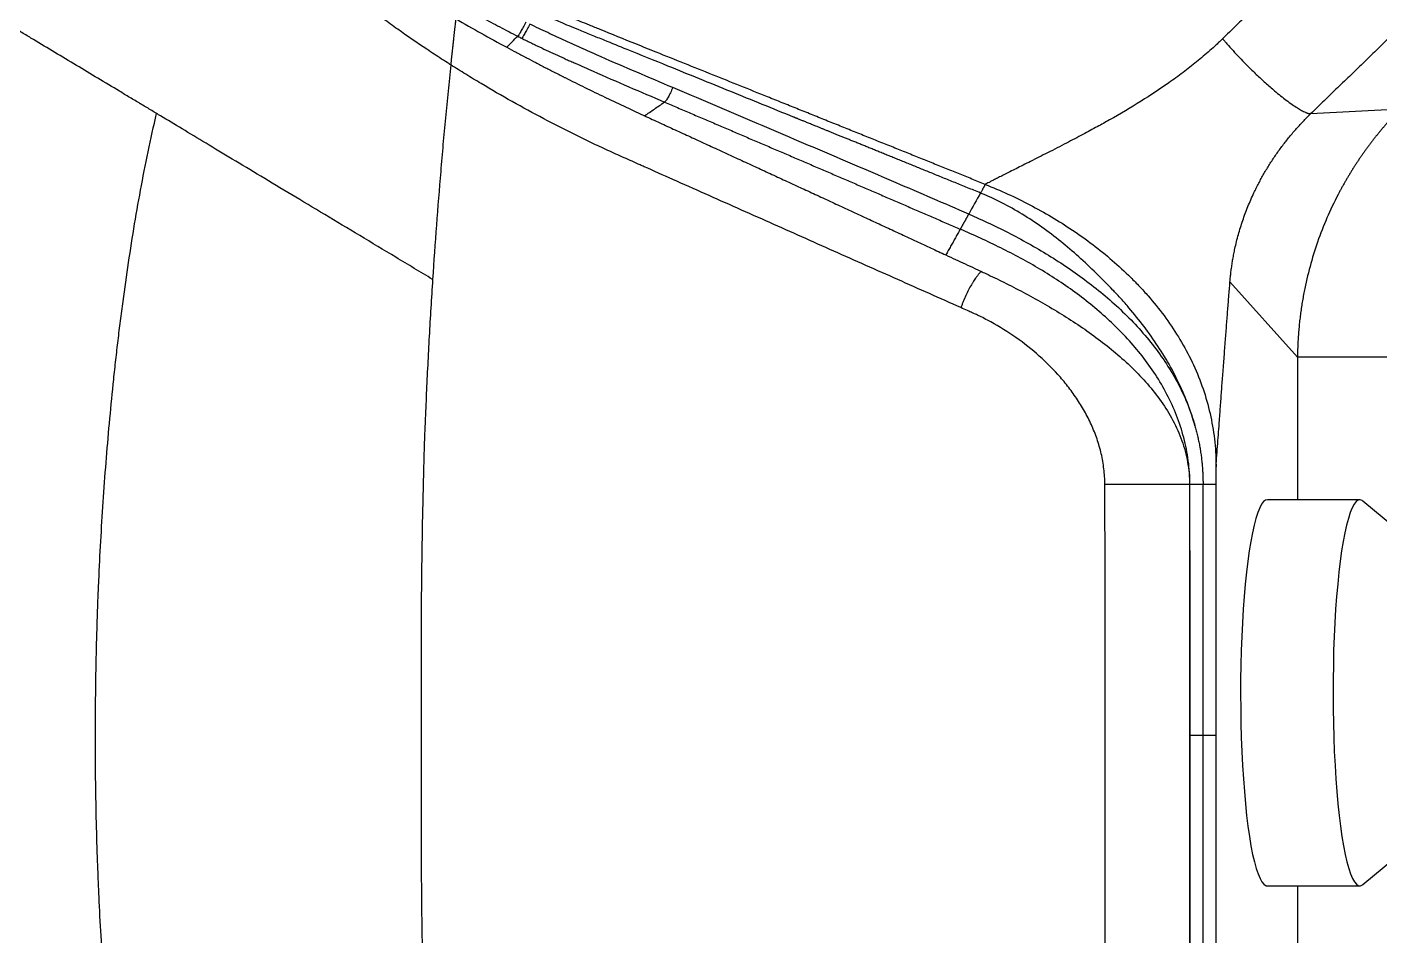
# Model space of a CAD drawing. Header units: inches. Extents: x 0 to 84, y -22 to 124.
# Drawn here: x 11.03 to 28.13, y 40.14 to 51.63 of the extents above; entities that cross this region are included whole.
import ezdxf

# ---------------------------------------------------------------- set-up
doc = ezdxf.new("R2010")
doc.units = ezdxf.units.IN
doc.header["$MEASUREMENT"] = 0
doc.layers.add('1', color=4, linetype='Continuous')
doc.layers.add('BDIM_CYAN', color=4, linetype='Continuous')

# ---------------------------------------------------------------- blocks, each defined once
blk = doc.blocks.new('suction fitg')
at = {"layer": 'BDIM_CYAN'}
for p, q in [((-90.249, 53.028), (-91.417, 53.028)), ((-89.672, 52.565), (-90.21, 53.012)), ((-90.21, 48.164), (-89.672, 48.611)), ((-91.417, 48.148), (-90.249, 48.148))]:
    blk.add_line(p, q, dxfattribs=at)
at = {"layer": 'BDIM_CYAN', "flags": 128}
for points in [[(-91.417, 53.028), (-91.439, 53.023), (-91.464, 53.005), (-91.489, 52.972), (-91.514, 52.926), (-91.538, 52.866), (-91.562, 52.794), (-91.585, 52.709), (-91.606, 52.611), (-91.627, 52.502), (-91.647, 52.382), (-91.665, 52.252), (-91.681, 52.112), (-91.697, 51.964), (-91.71, 51.807), (-91.722, 51.644), (-91.732, 51.475), (-91.741, 51.3), (-91.747, 51.122), (-91.752, 50.94), (-91.755, 50.756), (-91.756, 50.572), (-91.754, 50.387), (-91.751, 50.204), (-91.746, 50.023), (-91.739, 49.845), (-91.731, 49.671), (-91.72, 49.503), (-91.708, 49.341), (-91.694, 49.186), (-91.679, 49.039), (-91.662, 48.901), (-91.643, 48.772), (-91.624, 48.654), (-91.603, 48.547), (-91.581, 48.452), (-91.558, 48.369), (-91.534, 48.299), (-91.51, 48.241), (-91.485, 48.198), (-91.46, 48.168), (-91.434, 48.151), (-91.417, 48.148)], [(-90.21, 53.012), (-90.219, 53.019), (-90.245, 53.028), (-90.27, 53.023), (-90.296, 53.005), (-90.321, 52.972), (-90.346, 52.926), (-90.37, 52.866), (-90.393, 52.794), (-90.416, 52.709), (-90.438, 52.611), (-90.459, 52.502), (-90.478, 52.382), (-90.496, 52.252), (-90.513, 52.112), (-90.528, 51.964), (-90.542, 51.807), (-90.554, 51.644), (-90.564, 51.475), (-90.572, 51.3), (-90.579, 51.122), (-90.583, 50.94), (-90.586, 50.756), (-90.587, 50.572), (-90.586, 50.387), (-90.583, 50.204), (-90.578, 50.023), (-90.571, 49.845), (-90.562, 49.671), (-90.552, 49.503), (-90.539, 49.341), (-90.525, 49.186), (-90.51, 49.039), (-90.493, 48.901), (-90.475, 48.772), (-90.455, 48.654), (-90.434, 48.547), (-90.412, 48.452), (-90.389, 48.369), (-90.366, 48.299), (-90.341, 48.241), (-90.316, 48.198), (-90.291, 48.168), (-90.266, 48.151), (-90.24, 48.149), (-90.214, 48.161), (-90.21, 48.164)]]:
    blk.add_lwpolyline(points, dxfattribs=at)
blk = doc.blocks.new('2020 RELAY')
at = {"layer": '1', "color": 3, "linetype": 'Continuous', "lineweight": 25}
for p, q in [((27.258, 50.038), (28.388, 50.098)), ((27.089, 46.962), (26.235, 47.912)), ((27.089, 46.962), (27.089, 45.157)), ((28.373, 46.962), (27.089, 46.962)), ((26.059, 45.354), (26.059, 45.575)), ((25.724, 45.352), (25.724, 45.354)), ((26.059, 43.243), (26.059, 45.354)), ((26.059, 42.178), (26.059, 43.243)), ((25.728, 42.178), (25.73, 42.177)), ((25.729, 37.335), (25.73, 42.177)), ((25.895, 37.335), (25.895, 42.178)), ((26.059, 37.722), (26.059, 42.178)), ((27.089, 40.277), (27.089, 36.347))]:
    blk.add_line(p, q, dxfattribs=at)
at = {"layer": '1', "color": 3, "linetype": 'Continuous', "lineweight": 25, "flags": 128}
blk.add_lwpolyline([(25.729, 45.354), (25.726, 45.354), (25.724, 45.354)], dxfattribs=at)
at = {"layer": '1', "color": 3, "linetype": 'Continuous', "lineweight": 25}
for points, knots in [([(33.317, 58.167), (33.292, 58.141), (33.241, 58.089), (33.166, 58.01), (33.09, 57.932), (33.014, 57.853), (32.938, 57.775), (32.862, 57.697), (32.786, 57.618), (32.709, 57.539), (32.633, 57.461), (32.556, 57.382), (32.48, 57.304), (32.403, 57.225), (32.327, 57.146), (32.25, 57.068), (32.173, 56.989), (32.096, 56.91), (32.019, 56.831), (31.942, 56.753), (31.865, 56.674), (31.788, 56.595), (31.711, 56.516), (31.633, 56.437), (31.556, 56.359), (31.478, 56.28), (31.401, 56.201), (31.323, 56.122), (31.246, 56.043), (31.168, 55.964), (31.09, 55.885), (31.012, 55.807), (30.934, 55.728), (30.856, 55.649), (30.778, 55.57), (30.7, 55.491), (30.622, 55.412), (30.544, 55.333), (30.466, 55.254), (30.387, 55.176), (30.309, 55.097), (30.231, 55.018), (30.152, 54.939), (30.074, 54.86), (29.995, 54.781), (29.917, 54.703), (29.838, 54.624), (29.728, 54.514), (29.587, 54.373), (29.415, 54.201), (29.243, 54.029), (29.07, 53.857), (28.898, 53.686), (28.725, 53.515), (28.553, 53.344), (28.38, 53.173), (28.208, 53.003), (28.036, 52.833), (27.863, 52.663), (27.691, 52.494), (27.518, 52.325), (27.346, 52.156), (27.174, 51.988), (27.002, 51.82), (26.83, 51.652), (26.658, 51.484), (26.486, 51.317), (26.314, 51.151), (26.199, 51.04), (26.142, 50.985)], [0, 0, 0, 0, 0.010805, 0.021614, 0.032425, 0.04324, 0.054059, 0.06488, 0.075705, 0.086534, 0.097366, 0.108203, 0.119043, 0.129886, 0.140733, 0.151584, 0.162438, 0.173295, 0.184155, 0.195018, 0.205883, 0.216752, 0.227623, 0.238497, 0.249373, 0.260252, 0.271135, 0.282021, 0.29291, 0.303802, 0.314697, 0.325594, 0.336494, 0.347396, 0.3583, 0.369206, 0.380114, 0.391023, 0.401934, 0.412847, 0.423762, 0.43468, 0.445599, 0.456521, 0.467445, 0.478371, 0.4893, 0.500231, 0.524143, 0.548046, 0.571939, 0.595822, 0.619694, 0.643556, 0.667406, 0.691246, 0.715074, 0.73889, 0.762694, 0.786486, 0.810266, 0.834034, 0.857788, 0.881528, 0.905254, 0.928965, 0.95266, 0.976339, 1, 1, 1, 1]), ([(34.263, 57.052), (34.234, 57.022), (34.177, 56.963), (34.091, 56.874), (34.005, 56.785), (33.919, 56.696), (33.833, 56.607), (33.747, 56.518), (33.661, 56.429), (33.575, 56.34), (33.489, 56.251), (33.402, 56.162), (33.316, 56.073), (33.23, 55.984), (33.143, 55.896), (33.057, 55.807), (32.97, 55.718), (32.884, 55.63), (32.797, 55.541), (32.711, 55.453), (32.624, 55.364), (32.537, 55.275), (32.45, 55.187), (32.363, 55.099), (32.277, 55.01), (32.19, 54.922), (32.103, 54.833), (32.016, 54.745), (31.929, 54.657), (31.841, 54.569), (31.754, 54.48), (31.667, 54.392), (31.58, 54.304), (31.492, 54.216), (31.405, 54.128), (31.318, 54.04), (31.23, 53.952), (31.143, 53.864), (31.055, 53.776), (30.967, 53.688), (30.88, 53.6), (30.766, 53.486), (30.625, 53.345), (30.458, 53.178), (30.29, 53.011), (30.123, 52.845), (29.955, 52.678), (29.788, 52.512), (29.62, 52.346), (29.452, 52.18), (29.284, 52.014), (29.115, 51.848), (28.947, 51.683), (28.779, 51.518), (28.61, 51.353), (28.442, 51.188), (28.273, 51.023), (28.104, 50.858), (27.935, 50.694), (27.766, 50.53), (27.596, 50.366), (27.427, 50.202), (27.314, 50.093), (27.258, 50.038)], [0, 0, 0, 0, 0.012558, 0.025112, 0.037662, 0.050207, 0.062749, 0.075286, 0.08782, 0.10035, 0.112877, 0.1254, 0.13792, 0.150437, 0.162951, 0.175462, 0.18797, 0.200476, 0.21298, 0.225481, 0.23798, 0.250477, 0.262972, 0.275465, 0.287957, 0.300448, 0.312937, 0.325425, 0.337912, 0.350398, 0.362883, 0.375367, 0.387852, 0.400335, 0.412819, 0.425302, 0.437786, 0.45027, 0.462754, 0.475238, 0.487723, 0.500209, 0.523985, 0.547757, 0.571527, 0.595295, 0.619062, 0.642829, 0.666597, 0.690367, 0.714141, 0.737918, 0.7617, 0.785488, 0.809283, 0.833086, 0.856897, 0.880718, 0.904549, 0.928392, 0.952248, 0.976117, 1, 1, 1, 1]), ([(12.143, 55.268), (12.255, 55.103), (12.375, 54.935), (12.569, 54.682), (12.635, 54.598), (12.739, 54.471), (12.774, 54.428), (12.845, 54.343), (12.881, 54.301), (12.992, 54.172), (13.069, 54.084), (13.191, 53.948), (13.233, 53.902), (13.319, 53.81), (13.362, 53.764), (13.496, 53.625), (13.59, 53.532), (13.785, 53.345), (13.887, 53.251), (14.101, 53.063), (14.214, 52.968), (14.39, 52.826), (14.45, 52.779), (14.543, 52.708), (14.574, 52.685), (14.636, 52.638), (14.668, 52.615), (14.825, 52.499), (14.954, 52.406), (15.217, 52.222), (15.351, 52.131), (15.624, 51.949), (15.764, 51.859), (15.977, 51.725), (16.049, 51.681), (16.158, 51.615), (16.195, 51.593), (16.268, 51.549), (16.304, 51.527), (16.487, 51.42), (16.635, 51.336), (16.858, 51.213), (16.932, 51.173), (17.082, 51.094), (17.157, 51.055), (17.233, 51.017)], [0, 0, 0, 0, 0.125, 0.125, 0.1875, 0.1875, 0.21875, 0.21875, 0.25, 0.25, 0.3125, 0.3125, 0.34375, 0.34375, 0.375, 0.375, 0.4375, 0.4375, 0.5, 0.5, 0.5625, 0.5625, 0.59375, 0.59375, 0.609375, 0.609375, 0.625, 0.625, 0.6875, 0.6875, 0.75, 0.75, 0.8125, 0.8125, 0.84375, 0.84375, 0.859375, 0.859375, 0.875, 0.875, 0.9375, 0.9375, 0.96875, 0.96875, 1, 1, 1, 1]), ([(16.386, 50.655), (16.38, 50.659), (16.341, 50.684), (16.24, 50.748), (16.022, 50.892), (15.777, 51.061), (15.537, 51.234), (15.3, 51.409), (14.895, 51.722), (14.454, 52.09), (14.04, 52.461), (13.742, 52.74), (13.506, 52.971), (13.348, 53.131), (13.259, 53.222), (13.171, 53.313), (13.064, 53.424), (12.896, 53.598), (12.696, 53.809), (12.51, 54.013), (12.388, 54.154), (12.329, 54.224), (12.295, 54.264), (12.263, 54.303), (12.223, 54.353), (12.183, 54.402), (12.157, 54.436), (12.141, 54.456), (12.126, 54.476), (12.108, 54.5), (12.064, 54.559), (12.014, 54.627), (11.96, 54.705), (11.934, 54.744), (11.921, 54.764)], [0, 0, 0, 0, 0.0016697, 0.0094822, 0.0251072, 0.0563572, 0.0719822, 0.0876072, 0.1188572, 0.1813572, 0.2126072, 0.2438572, 0.2751072, 0.2907322, 0.2985447, 0.3063572, 0.3219822, 0.3376072, 0.3688572, 0.4001072, 0.4157322, 0.4235447, 0.4274509, 0.4313572, 0.4391697, 0.4469822, 0.4508884, 0.4528415, 0.4547947, 0.4587009, 0.4626072, 0.4782322, 0.4860447, 0.4938572, 0.4938572, 0.4938572, 0.4938572]), ([(23.082, 49.035), (23.055, 49.047), (23, 49.069), (22.919, 49.102), (22.839, 49.134), (22.761, 49.166), (22.684, 49.197), (22.608, 49.228), (22.534, 49.258), (22.461, 49.288), (22.39, 49.317), (22.32, 49.345), (22.251, 49.373), (22.184, 49.4), (22.118, 49.427), (22.054, 49.453), (21.992, 49.478), (21.93, 49.503), (21.871, 49.527), (21.812, 49.551), (21.755, 49.574), (21.7, 49.597), (21.646, 49.619), (21.594, 49.64), (21.543, 49.66), (21.494, 49.681), (21.446, 49.7), (21.399, 49.719), (21.354, 49.737), (21.311, 49.755), (21.269, 49.772), (21.229, 49.788), (21.19, 49.804), (21.152, 49.819), (21.117, 49.834), (21.082, 49.848), (21.049, 49.861), (21.018, 49.874), (20.988, 49.886), (20.96, 49.897), (20.933, 49.908), (20.908, 49.918), (20.885, 49.928), (20.862, 49.937), (20.842, 49.945), (20.823, 49.953), (20.805, 49.96), (20.789, 49.966), (20.775, 49.972), (20.762, 49.978), (20.75, 49.982), (20.741, 49.986), (20.732, 49.99), (20.726, 49.992), (20.59, 50.047), (20.325, 50.155), (19.928, 50.316), (19.53, 50.478), (19.093, 50.655), (18.692, 50.818), (18.37, 50.949), (18.166, 51.031), (18.018, 51.091), (17.887, 51.145), (17.779, 51.192), (17.683, 51.234), (17.599, 51.272), (17.548, 51.297), (17.524, 51.308)], [0, 0, 0, 0, 0.015345, 0.030414, 0.045205, 0.059719, 0.073956, 0.087916, 0.101599, 0.115005, 0.128134, 0.140986, 0.153561, 0.165859, 0.17788, 0.189624, 0.201091, 0.21228, 0.223193, 0.233829, 0.244188, 0.254269, 0.264074, 0.273602, 0.282852, 0.291826, 0.300523, 0.308942, 0.317085, 0.32495, 0.332539, 0.339851, 0.346885, 0.353643, 0.360123, 0.366327, 0.372254, 0.377903, 0.383276, 0.388371, 0.39319, 0.397732, 0.401996, 0.405984, 0.409695, 0.413128, 0.416285, 0.419164, 0.421767, 0.424093, 0.426141, 0.427913, 0.429408, 0.430625, 0.431566, 0.502511, 0.573457, 0.644402, 0.715348, 0.806401, 0.857353, 0.885843, 0.914329, 0.935765, 0.955049, 0.972183, 0.987166, 1, 1, 1, 1]), ([(23.143, 49.144), (23.115, 49.156), (23.059, 49.178), (22.974, 49.212), (22.889, 49.247), (22.804, 49.281), (22.718, 49.315), (22.632, 49.35), (22.546, 49.384), (22.46, 49.419), (22.373, 49.454), (22.286, 49.489), (22.199, 49.524), (22.111, 49.559), (22.023, 49.595), (21.935, 49.63), (21.846, 49.666), (21.757, 49.701), (21.668, 49.737), (21.579, 49.773), (21.489, 49.809), (21.399, 49.845), (21.309, 49.882), (21.218, 49.918), (21.127, 49.954), (21.036, 49.991), (20.945, 50.028), (20.853, 50.065), (20.761, 50.102), (20.669, 50.139), (20.577, 50.176), (20.484, 50.213), (20.307, 50.284), (20.045, 50.39), (19.695, 50.53), (19.341, 50.672), (19.017, 50.802), (18.661, 50.945), (18.379, 51.059), (18.144, 51.154), (18.026, 51.202), (17.915, 51.249), (17.803, 51.297), (17.686, 51.348), (17.607, 51.383), (17.567, 51.4)], [0, 0, 0, 0, 0.01562, 0.031276, 0.046966, 0.062691, 0.078451, 0.094246, 0.110076, 0.125939, 0.141838, 0.15777, 0.173736, 0.189737, 0.205771, 0.221839, 0.23794, 0.254075, 0.270243, 0.286444, 0.302678, 0.318945, 0.335245, 0.351577, 0.367941, 0.384338, 0.400767, 0.417228, 0.43372, 0.450245, 0.466801, 0.483388, 0.500006, 0.561668, 0.623875, 0.686617, 0.749884, 0.795471, 0.874935, 0.898652, 0.919492, 0.93746, 0.957841, 0.978687, 1, 1, 1, 1]), ([(12.464, 50.163), (12.464, 50.163), (12.42, 50.189), (12.332, 50.242), (12.154, 50.349), (11.928, 50.485), (11.655, 50.649), (11.384, 50.812), (11.159, 50.947), (11.004, 51.04), (10.916, 51.093), (10.872, 51.12), (10.85, 51.133)], [0, 0, 0, 0, 0.000301, 0.031551, 0.062801, 0.125301, 0.187801, 0.250301, 0.312801, 0.344051, 0.359676, 0.375301, 0.375301, 0.375301, 0.375301]), ([(16.45, 51.237), (16.45, 51.236), (16.45, 51.236), (16.45, 51.234), (16.449, 51.232), (16.449, 51.229), (16.449, 51.224), (16.448, 51.218), (16.447, 51.208), (16.446, 51.198), (16.444, 51.186), (16.443, 51.174), (16.441, 51.155), (16.438, 51.128), (16.434, 51.093), (16.429, 51.054), (16.425, 51.016), (16.421, 50.974), (16.416, 50.929), (16.41, 50.882), (16.405, 50.835), (16.401, 50.792), (16.397, 50.755), (16.394, 50.729), (16.392, 50.711), (16.39, 50.693), (16.388, 50.674), (16.387, 50.661), (16.386, 50.655)], [0, 0, 0, 0, 0.009233, 0.020064, 0.032522, 0.046652, 0.062511, 0.093357, 0.125022, 0.160145, 0.187561, 0.218988, 0.250053, 0.307305, 0.375028, 0.436724, 0.500025, 0.550386, 0.625013, 0.697178, 0.750006, 0.818123, 0.874996, 0.898292, 0.922491, 0.947531, 0.973372, 1, 1, 1, 1]), ([(17.336, 51.194), (17.325, 51.172), (17.313, 51.151), (17.291, 51.11), (17.281, 51.091), (17.262, 51.059), (17.254, 51.045), (17.241, 51.025), (17.236, 51.019), (17.233, 51.017)], [0, 0, 0, 0, 0.25, 0.25, 0.5, 0.5, 0.75, 0.75, 1, 1, 1, 1]), ([(17.386, 51.17), (17.375, 51.148), (17.364, 51.126), (17.342, 51.085), (17.331, 51.066), (17.312, 51.034), (17.304, 51.02), (17.291, 51), (17.286, 50.994), (17.283, 50.992)], [0, 0, 0, 0, 0.25, 0.25, 0.5, 0.5, 0.75, 0.75, 1, 1, 1, 1]), ([(19.193, 50.368), (19.042, 50.431), (18.891, 50.496), (18.588, 50.625), (18.437, 50.69), (18.211, 50.789), (18.136, 50.822), (17.986, 50.889), (17.911, 50.923), (17.799, 50.974), (17.762, 50.991), (17.687, 51.026), (17.65, 51.044), (17.574, 51.08), (17.537, 51.098), (17.461, 51.133), (17.424, 51.152), (17.386, 51.17)], [0, 0, 0, 0, 0.25, 0.25, 0.5, 0.5, 0.625, 0.625, 0.75, 0.75, 0.8125, 0.8125, 0.875, 0.875, 0.9375, 0.9375, 1, 1, 1, 1]), ([(17.283, 50.992), (17.292, 50.987), (17.301, 50.982), (17.32, 50.973), (17.329, 50.968), (17.348, 50.959), (17.357, 50.954), (17.377, 50.945), (17.387, 50.94), (17.405, 50.931), (17.415, 50.926), (17.433, 50.917), (17.443, 50.913), (17.471, 50.899), (17.49, 50.89), (17.584, 50.846), (17.659, 50.811), (17.772, 50.759), (17.81, 50.742), (17.866, 50.716), (17.885, 50.708), (17.923, 50.691), (17.942, 50.683), (18.036, 50.641), (18.111, 50.608), (18.336, 50.509), (18.487, 50.443), (18.787, 50.313), (18.938, 50.249), (19.088, 50.185)], [0, 0, 0, 0, 0.015625, 0.015625, 0.03125, 0.03125, 0.046875, 0.046875, 0.0625, 0.0625, 0.078125, 0.078125, 0.09375, 0.09375, 0.125, 0.125, 0.25, 0.25, 0.3125, 0.3125, 0.34375, 0.34375, 0.375, 0.375, 0.5, 0.5, 0.75, 0.75, 1, 1, 1, 1]), ([(26.142, 50.984), (26.139, 50.981), (26.132, 50.975), (26.119, 50.962), (26.096, 50.94), (26.049, 50.896), (25.954, 50.81), (25.815, 50.693), (25.642, 50.557), (25.41, 50.388), (25.101, 50.184), (24.797, 50.005), (24.55, 49.868), (24.369, 49.771), (24.16, 49.661), (23.973, 49.565), (23.822, 49.489), (23.718, 49.436), (23.623, 49.388), (23.536, 49.344), (23.457, 49.305), (23.388, 49.27), (23.326, 49.239), (23.273, 49.212), (23.229, 49.189), (23.193, 49.171), (23.165, 49.156), (23.15, 49.148), (23.143, 49.144)], [0, 0, 0, 0, 0.003858, 0.007765, 0.015577, 0.031201, 0.062446, 0.124937, 0.186407, 0.249962, 0.368471, 0.499956, 0.549537, 0.607737, 0.674552, 0.749976, 0.785537, 0.818416, 0.848615, 0.876134, 0.900976, 0.923142, 0.942632, 0.959449, 0.973593, 0.985065, 0.993867, 1, 1, 1, 1]), ([(26.142, 50.984), (26.143, 50.984), (26.145, 50.981), (26.151, 50.974), (26.16, 50.964), (26.169, 50.953), (26.187, 50.932), (26.228, 50.886), (26.293, 50.814), (26.374, 50.727), (26.466, 50.633), (26.57, 50.532), (26.686, 50.425), (26.815, 50.312), (26.956, 50.199), (27.067, 50.121), (27.143, 50.077), (27.176, 50.061), (27.194, 50.053), (27.199, 50.051), (27.205, 50.049), (27.213, 50.046), (27.221, 50.043), (27.23, 50.041), (27.239, 50.039), (27.249, 50.038), (27.255, 50.038), (27.258, 50.038)], [0, 0, 0, 0, 0.001817, 0.007104, 0.015848, 0.023784, 0.031777, 0.063623, 0.126947, 0.189032, 0.249807, 0.329533, 0.412364, 0.499517, 0.617182, 0.74929, 0.810066, 0.874575, 0.880411, 0.888266, 0.898146, 0.910056, 0.923996, 0.939961, 0.957947, 0.977957, 1, 1, 1, 1]), ([(17.094, 50.878), (17.134, 50.856), (17.194, 50.824), (17.264, 50.786), (17.301, 50.767), (17.321, 50.757), (17.334, 50.75), (17.38, 50.725), (17.463, 50.682), (17.584, 50.619), (17.688, 50.566), (17.761, 50.53), (17.802, 50.509), (17.906, 50.456), (18.083, 50.368), (18.418, 50.206), (18.669, 50.088), (18.837, 50.011)], [0.7817512, 0.7817512, 0.7817512, 0.7817512, 0.796875, 0.8046875, 0.8085938, 0.8105469, 0.8125, 0.8134766, 0.828125, 0.84375, 0.859375, 0.8671875, 0.8710938, 0.875, 0.90625, 0.9375, 1, 1, 1, 1]), ([(16.386, 50.655), (16.375, 50.544), (16.352, 50.321), (16.319, 49.985), (16.288, 49.647), (16.25, 49.196), (16.204, 48.629), (16.173, 48.172), (16.158, 47.943)], [0, 0, 0, 0, 0.125, 0.25, 0.375, 0.5, 0.75, 1, 1, 1, 1]), ([(22.835, 47.586), (22.57, 47.704), (22.037, 47.941), (21.231, 48.3), (20.419, 48.661), (19.739, 48.964), (19.21, 49.199), (18.936, 49.321), (18.765, 49.398), (18.679, 49.436), (18.577, 49.481), (18.474, 49.527), (18.371, 49.574), (18.269, 49.622), (18.133, 49.686), (17.896, 49.801), (17.561, 49.972), (17.163, 50.189), (16.836, 50.378), (16.61, 50.515), (16.482, 50.595), (16.418, 50.635), (16.386, 50.655)], [0, 0, 0, 0, 0.125, 0.25, 0.375, 0.5, 0.5625, 0.617188, 0.625, 0.640625, 0.65625, 0.671875, 0.6875, 0.703125, 0.71875, 0.75, 0.8125, 0.875, 0.9375, 0.96875, 0.984375, 1, 1, 1, 1]), ([(19.193, 50.368), (19.184, 50.346), (19.174, 50.324), (19.154, 50.282), (19.144, 50.263), (19.125, 50.23), (19.116, 50.216), (19.1, 50.195), (19.093, 50.188), (19.088, 50.185)], [0, 0, 0, 0, 0.25, 0.25, 0.5, 0.5, 0.75, 0.75, 1, 1, 1, 1]), ([(22.933, 48.769), (22.629, 48.9), (22.323, 49.032), (21.707, 49.297), (21.397, 49.43), (20.929, 49.629), (20.773, 49.696), (20.459, 49.83), (20.301, 49.897), (19.828, 50.098), (19.511, 50.233), (19.193, 50.368)], [0, 0, 0, 0, 0.25, 0.25, 0.5, 0.5, 0.625, 0.625, 0.75, 0.75, 1, 1, 1, 1]), ([(12.669, 50.04), (12.664, 50.042), (12.639, 50.058), (12.572, 50.099), (12.507, 50.137), (12.464, 50.163)], [0.375301, 0.375301, 0.375301, 0.375301, 0.37865265, 0.39427765, 0.42522664, 0.42522664, 0.42522664, 0.42522664]), ([(18.837, 50.011), (18.858, 50.025), (18.899, 50.053), (18.961, 50.097), (19.024, 50.14), (19.067, 50.17), (19.088, 50.185)], [0, 0, 0, 0, 0.24716, 0.496214, 0.747161, 1, 1, 1, 1]), ([(19.088, 50.185), (19.115, 50.173), (19.171, 50.149), (19.253, 50.114), (19.336, 50.079), (19.419, 50.043), (19.501, 50.008), (19.584, 49.973), (19.667, 49.938), (19.749, 49.902), (19.831, 49.867), (19.914, 49.832), (19.996, 49.797), (20.078, 49.762), (20.16, 49.726), (20.242, 49.691), (20.324, 49.656), (20.406, 49.621), (20.488, 49.586), (20.57, 49.551), (20.652, 49.516), (20.733, 49.481), (20.815, 49.446), (20.896, 49.411), (20.978, 49.376), (21.059, 49.341), (21.14, 49.306), (21.222, 49.271), (21.303, 49.236), (21.384, 49.201), (21.465, 49.166), (21.545, 49.132), (21.626, 49.097), (21.707, 49.062), (21.787, 49.027), (21.868, 48.993), (21.948, 48.958), (22.029, 48.923), (22.109, 48.889), (22.189, 48.854), (22.269, 48.819), (22.349, 48.785), (22.429, 48.75), (22.508, 48.716), (22.588, 48.681), (22.668, 48.647), (22.747, 48.612), (22.8, 48.589), (22.826, 48.578)], [0, 0, 0, 0, 0.021739, 0.043478, 0.065217, 0.086957, 0.108696, 0.130435, 0.152175, 0.173914, 0.195653, 0.217393, 0.239132, 0.260871, 0.28261, 0.304349, 0.326088, 0.347827, 0.369566, 0.391304, 0.413043, 0.434782, 0.45652, 0.478259, 0.499997, 0.521736, 0.543475, 0.565213, 0.586952, 0.608691, 0.63043, 0.652169, 0.673908, 0.695647, 0.717387, 0.739126, 0.760865, 0.782605, 0.804344, 0.826084, 0.847823, 0.869563, 0.891302, 0.913042, 0.934781, 0.956521, 0.978261, 1, 1, 1, 1]), ([(12.721, 34.239), (12.636, 34.559), (12.489, 35.205), (12.346, 36.019), (12.262, 36.592), (12.218, 36.92), (12.186, 37.166), (12.157, 37.413), (12.12, 37.742), (12.062, 38.32), (12.008, 38.982), (11.966, 39.645), (11.945, 40.06), (11.931, 40.392), (11.918, 40.725), (11.906, 41.141), (11.898, 41.64), (11.894, 42.306), (11.9, 42.888), (11.912, 43.387), (11.92, 43.636), (11.928, 43.886), (11.949, 44.384), (11.99, 45.131), (12.056, 45.958), (12.112, 46.535), (12.142, 46.823), (12.161, 46.988), (12.18, 47.152), (12.205, 47.357), (12.247, 47.685), (12.327, 48.258), (12.46, 49.072), (12.593, 49.718), (12.669, 50.04)], [0, 0, 0, 0, 0.0625, 0.125, 0.15625, 0.171875, 0.1875, 0.203125, 0.21875, 0.25, 0.3125, 0.34375, 0.375, 0.390625, 0.40625, 0.4375, 0.46875, 0.5, 0.5625, 0.578125, 0.59375, 0.609375, 0.625, 0.6875, 0.75, 0.78125, 0.796875, 0.804688, 0.8125, 0.828125, 0.84375, 0.875, 0.9375, 1, 1, 1, 1]), ([(16.158, 47.943), (16.08, 47.99), (15.926, 48.083), (15.616, 48.269), (15.234, 48.498), (14.792, 48.764), (14.374, 49.015), (13.983, 49.25), (13.621, 49.467), (13.29, 49.666), (12.988, 49.848), (12.794, 49.965), (12.692, 50.026), (12.676, 50.036), (12.67, 50.039), (12.669, 50.04)], [0.4252266, 0.4252266, 0.4252266, 0.4252266, 0.4564766, 0.4877266, 0.5502266, 0.6127266, 0.6752266, 0.7377266, 0.8002266, 0.8627266, 0.9252266, 0.9877266, 0.9955391, 0.9994454, 1, 1, 1, 1]), ([(18.837, 50.011), (18.869, 49.996), (18.934, 49.966), (19.03, 49.922), (19.127, 49.877), (19.223, 49.833), (19.32, 49.789), (19.416, 49.745), (19.512, 49.7), (19.608, 49.656), (19.704, 49.612), (19.8, 49.568), (19.896, 49.523), (19.992, 49.479), (20.088, 49.435), (20.184, 49.391), (20.28, 49.347), (20.375, 49.303), (20.471, 49.259), (20.566, 49.215), (20.662, 49.17), (20.757, 49.126), (20.852, 49.082), (20.947, 49.039), (21.042, 48.995), (21.137, 48.951), (21.232, 48.907), (21.327, 48.863), (21.422, 48.819), (21.516, 48.775), (21.611, 48.731), (21.705, 48.688), (21.8, 48.644), (21.894, 48.6), (21.988, 48.557), (22.082, 48.513), (22.176, 48.469), (22.27, 48.426), (22.364, 48.382), (22.457, 48.339), (22.551, 48.295), (22.613, 48.266), (22.644, 48.252)], [0, 0, 0, 0, 0.025, 0.05, 0.075, 0.1, 0.125, 0.15, 0.175, 0.2, 0.225, 0.25, 0.275, 0.3, 0.325, 0.35, 0.375, 0.4, 0.425, 0.45, 0.475, 0.500001, 0.525001, 0.550001, 0.575001, 0.600001, 0.625001, 0.650001, 0.675001, 0.7, 0.725, 0.75, 0.775, 0.8, 0.825, 0.85, 0.875, 0.9, 0.925, 0.95, 0.975, 1, 1, 1, 1]), ([(26.235, 47.912), (26.236, 47.922), (26.238, 47.943), (26.241, 47.975), (26.245, 48.007), (26.248, 48.039), (26.252, 48.071), (26.257, 48.103), (26.262, 48.135), (26.267, 48.168), (26.272, 48.201), (26.278, 48.233), (26.284, 48.266), (26.291, 48.299), (26.308, 48.38), (26.34, 48.51), (26.395, 48.687), (26.461, 48.864), (26.521, 49), (26.568, 49.098), (26.599, 49.159), (26.631, 49.219), (26.665, 49.279), (26.699, 49.338), (26.735, 49.396), (26.772, 49.454), (26.811, 49.511), (26.85, 49.567), (26.891, 49.623), (26.933, 49.678), (26.976, 49.732), (27.02, 49.785), (27.066, 49.838), (27.112, 49.889), (27.159, 49.94), (27.208, 49.99), (27.241, 50.022), (27.258, 50.038)], [0, 0, 0, 0, 0.014433, 0.028864, 0.043294, 0.057723, 0.072153, 0.086585, 0.101018, 0.115451, 0.129884, 0.144317, 0.158748, 0.173178, 0.187606, 0.265726, 0.343843, 0.421964, 0.500086, 0.527864, 0.555641, 0.583417, 0.611192, 0.638965, 0.666738, 0.694511, 0.722283, 0.750055, 0.777827, 0.8056, 0.833372, 0.861144, 0.888916, 0.916688, 0.944459, 0.97223, 1, 1, 1, 1]), ([(28.388, 50.098), (28.378, 50.088), (28.358, 50.068), (28.329, 50.037), (28.3, 50.007), (28.271, 49.976), (28.243, 49.944), (28.215, 49.913), (28.188, 49.881), (28.161, 49.849), (28.134, 49.817), (28.107, 49.784), (28.081, 49.752), (28.055, 49.719), (28.029, 49.686), (28.004, 49.653), (27.979, 49.619), (27.954, 49.585), (27.93, 49.551), (27.906, 49.517), (27.882, 49.483), (27.858, 49.448), (27.835, 49.413), (27.812, 49.378), (27.79, 49.343), (27.768, 49.307), (27.746, 49.271), (27.724, 49.235), (27.703, 49.199), (27.682, 49.163), (27.661, 49.126), (27.641, 49.089), (27.576, 48.968), (27.474, 48.759), (27.353, 48.456), (27.254, 48.146), (27.197, 47.91), (27.166, 47.752), (27.152, 47.674), (27.139, 47.596), (27.128, 47.517), (27.118, 47.439), (27.11, 47.36), (27.103, 47.28), (27.097, 47.201), (27.093, 47.122), (27.09, 47.042), (27.089, 46.989), (27.089, 46.962)], [0, 0, 0, 0, 0.012188, 0.024357, 0.03651, 0.048646, 0.060767, 0.072875, 0.08497, 0.097053, 0.109126, 0.12119, 0.133245, 0.145294, 0.157337, 0.169374, 0.181408, 0.193438, 0.205467, 0.217494, 0.229521, 0.241549, 0.253579, 0.265612, 0.27765, 0.289693, 0.301743, 0.313801, 0.325868, 0.337946, 0.350037, 0.362141, 0.374259, 0.468445, 0.5622, 0.655401, 0.748729, 0.77145, 0.794211, 0.817006, 0.83983, 0.862675, 0.885535, 0.908408, 0.931291, 0.954185, 0.977088, 1, 1, 1, 1]), ([(23.143, 49.144), (23.142, 49.142), (23.139, 49.137), (23.135, 49.129), (23.131, 49.122), (23.126, 49.114), (23.122, 49.106), (23.118, 49.098), (23.112, 49.089), (23.106, 49.077), (23.098, 49.063), (23.09, 49.049), (23.085, 49.04), (23.082, 49.035)], [0, 0, 0, 0, 0.0711153, 0.1423149, 0.2136115, 0.2850177, 0.3565458, 0.4282083, 0.5000174, 0.6230264, 0.7473228, 0.8729626, 1, 1, 1, 1]), ([(23.143, 49.144), (23.239, 49.106), (23.428, 49.025), (23.707, 48.888), (23.98, 48.736), (24.246, 48.569), (24.503, 48.386), (24.75, 48.186), (24.925, 48.025), (25.038, 47.911), (25.112, 47.834), (25.237, 47.696), (25.405, 47.488), (25.587, 47.221), (25.744, 46.937), (25.873, 46.638), (25.97, 46.327), (26.034, 46.007), (26.056, 45.763), (26.059, 45.618), (26.059, 45.583), (26.059, 45.575)], [0.0422208, 0.0422208, 0.0422208, 0.0422208, 0.1047208, 0.1672208, 0.2297208, 0.2922208, 0.3547208, 0.4172208, 0.4797208, 0.4953458, 0.5109708, 0.5422208, 0.6047208, 0.6672208, 0.7297208, 0.7922208, 0.8547208, 0.9172208, 0.9797208, 0.9953458, 1, 1, 1, 1]), ([(24.777, 47.786), (24.77, 47.793), (24.694, 47.873), (24.546, 48.023), (24.326, 48.229), (24.098, 48.424), (23.86, 48.605), (23.611, 48.77), (23.353, 48.916), (23.173, 48.998), (23.082, 49.035)], [0.5562923, 0.5562923, 0.5562923, 0.5562923, 0.5625, 0.625, 0.6875, 0.75, 0.8125, 0.875, 0.9375, 1, 1, 1, 1]), ([(22.933, 48.769), (22.932, 48.766), (22.929, 48.761), (22.924, 48.753), (22.92, 48.746), (22.916, 48.738), (22.912, 48.73), (22.907, 48.723), (22.903, 48.715), (22.899, 48.708), (22.895, 48.7), (22.891, 48.693), (22.887, 48.685), (22.883, 48.678), (22.879, 48.671), (22.875, 48.665), (22.871, 48.658), (22.867, 48.65), (22.862, 48.641), (22.856, 48.631), (22.851, 48.621), (22.846, 48.612), (22.841, 48.604), (22.836, 48.596), (22.833, 48.589), (22.829, 48.583), (22.827, 48.579), (22.826, 48.578)], [0, 0, 0, 0, 0.03177, 0.063439, 0.095014, 0.126502, 0.15791, 0.189245, 0.220513, 0.251721, 0.282877, 0.313987, 0.345058, 0.376098, 0.407113, 0.438111, 0.469099, 0.500083, 0.551144, 0.603265, 0.656476, 0.710802, 0.76627, 0.822902, 0.880722, 0.939748, 1, 1, 1, 1]), ([(22.933, 48.769), (23.023, 48.73), (23.201, 48.65), (23.464, 48.52), (23.722, 48.381), (23.974, 48.231), (24.22, 48.071), (24.459, 47.898), (24.689, 47.712), (24.908, 47.512), (25.114, 47.296), (25.304, 47.064), (25.476, 46.815), (25.624, 46.548), (25.726, 46.306), (25.776, 46.153), (25.792, 46.097)], [0.151982, 0.151982, 0.151982, 0.151982, 0.214482, 0.276982, 0.339482, 0.401982, 0.464482, 0.526982, 0.589482, 0.651982, 0.714482, 0.776982, 0.839482, 0.901982, 0.964482, 1, 1, 1, 1]), ([(22.826, 48.578), (22.816, 48.56), (22.796, 48.524), (22.766, 48.47), (22.736, 48.416), (22.705, 48.361), (22.675, 48.307), (22.654, 48.27), (22.644, 48.252)], [0, 0, 0, 0, 0.167511, 0.334686, 0.501525, 0.668025, 0.834184, 1, 1, 1, 1]), ([(22.644, 48.252), (22.726, 48.214), (22.848, 48.157), (22.991, 48.091), (23.059, 48.059), (23.087, 48.046), (23.094, 48.043)], [0.8851192, 0.8851192, 0.8851192, 0.8851192, 0.9476192, 0.9788692, 0.9944942, 1, 1, 1, 1]), ([(16.158, 47.943), (16.142, 47.704), (16.113, 47.224), (16.083, 46.621), (16.065, 46.198), (16.055, 45.956), (16.05, 45.805), (16.047, 45.683), (16.043, 45.562), (16.038, 45.35), (16.028, 44.925), (16.018, 44.317), (16.013, 43.768), (16.012, 43.403), (16.012, 43.22), (16.012, 43.038), (16.013, 42.672), (16.013, 42.246), (16.013, 41.758), (16.013, 41.393), (16.012, 41.088), (16.012, 40.845), (16.013, 40.601), (16.015, 40.297), (16.02, 39.81), (16.028, 39.323), (16.038, 38.898), (16.044, 38.655), (16.049, 38.473), (16.056, 38.292), (16.065, 38.049), (16.083, 37.626), (16.114, 37.024), (16.143, 36.544), (16.159, 36.304)], [0, 0, 0, 0, 0.0625, 0.125, 0.15625, 0.171875, 0.1875, 0.195312, 0.203125, 0.21875, 0.25, 0.3125, 0.375, 0.390625, 0.40625, 0.421875, 0.4375, 0.5, 0.53125, 0.5625, 0.59375, 0.609375, 0.625, 0.65625, 0.6875, 0.75, 0.78125, 0.796875, 0.8125, 0.828125, 0.84375, 0.875, 0.9375, 1, 1, 1, 1]), ([(23.094, 48.043), (23.089, 48.039), (23.083, 48.034), (23.073, 48.025), (23.064, 48.014), (23.054, 48.003), (23.043, 47.99), (23.035, 47.98), (23.027, 47.969), (23.016, 47.954), (23.002, 47.933), (22.985, 47.905), (22.961, 47.866), (22.932, 47.811), (22.896, 47.739), (22.869, 47.675), (22.849, 47.624), (22.839, 47.598), (22.835, 47.586)], [0, 0, 0, 0, 0.0625, 0.09375, 0.125, 0.1875, 0.21875, 0.25, 0.28125, 0.3125, 0.375, 0.4375, 0.5, 0.625, 0.75, 0.875, 0.9375, 1, 1, 1, 1]), ([(23.094, 48.043), (23.097, 48.041), (23.11, 48.035), (23.128, 48.027), (23.22, 47.984), (23.383, 47.905), (23.623, 47.782), (23.866, 47.648), (24.106, 47.506), (24.342, 47.354), (24.572, 47.191), (24.792, 47.016), (25.002, 46.828), (25.196, 46.624), (25.371, 46.403), (25.52, 46.164), (25.634, 45.907), (25.707, 45.635), (25.724, 45.448), (25.724, 45.354)], [0, 0, 0, 0, 0.0023067, 0.0101192, 0.0140254, 0.0726192, 0.1351192, 0.1976192, 0.2601192, 0.3226192, 0.3851192, 0.4476192, 0.5101192, 0.5726192, 0.6351192, 0.6976192, 0.7601192, 0.8226192, 0.8851192, 0.8851192, 0.8851192, 0.8851192]), ([(26.059, 45.575), (26.066, 45.673), (26.081, 45.868), (26.1, 46.13), (26.117, 46.358), (26.131, 46.553), (26.146, 46.756), (26.162, 46.963), (26.178, 47.171), (26.193, 47.37), (26.208, 47.559), (26.222, 47.738), (26.231, 47.855), (26.235, 47.912)], [0, 0, 0, 0, 0.125, 0.249999, 0.333556, 0.416889, 0.5, 0.592995, 0.682123, 0.767386, 0.848785, 0.926322, 1, 1, 1, 1]), ([(25.792, 46.097), (25.775, 46.156), (25.726, 46.314), (25.627, 46.564), (25.488, 46.839), (25.328, 47.101), (25.152, 47.35), (24.993, 47.546), (24.876, 47.679), (24.815, 47.745), (24.787, 47.775), (24.777, 47.786)], [0.1503148, 0.1503148, 0.1503148, 0.1503148, 0.1875, 0.25, 0.3125, 0.375, 0.4375, 0.5, 0.53125, 0.546875, 0.5562923, 0.5562923, 0.5562923, 0.5562923]), ([(24.654, 45.354), (24.654, 45.386), (24.652, 45.451), (24.64, 45.58), (24.612, 45.74), (24.558, 45.927), (24.486, 46.107), (24.399, 46.279), (24.297, 46.442), (24.185, 46.597), (24.021, 46.791), (23.795, 47.011), (23.496, 47.24), (23.255, 47.385), (23.098, 47.466), (23.042, 47.493), (23.005, 47.51), (22.968, 47.527), (22.911, 47.552), (22.863, 47.573), (22.835, 47.586)], [0, 0, 0, 0, 0.03125, 0.0625, 0.125, 0.1875, 0.25, 0.3125, 0.375, 0.4375, 0.5, 0.625, 0.75, 0.875, 0.90625, 0.927734, 0.9375, 0.947266, 0.96875, 1, 1, 1, 1]), ([(25.793, 46.093), (25.796, 46.082), (25.802, 46.062), (25.81, 46.03), (25.818, 45.999), (25.825, 45.967), (25.832, 45.935), (25.839, 45.904), (25.846, 45.872), (25.852, 45.84), (25.857, 45.808), (25.862, 45.776), (25.867, 45.744), (25.872, 45.711), (25.876, 45.679), (25.879, 45.647), (25.883, 45.614), (25.885, 45.582), (25.888, 45.549), (25.89, 45.517), (25.892, 45.484), (25.893, 45.452), (25.894, 45.419), (25.895, 45.387), (25.895, 45.365), (25.895, 45.354)], [0, 0, 0, 0, 0.043477, 0.086955, 0.130432, 0.17391, 0.217388, 0.260868, 0.304347, 0.347827, 0.391306, 0.434785, 0.478263, 0.521741, 0.565218, 0.608695, 0.652173, 0.695652, 0.73913, 0.782609, 0.826087, 0.869566, 0.913044, 0.956522, 1, 1, 1, 1]), ([(24.654, 45.354), (24.711, 45.354), (24.83, 45.354), (25.018, 45.354), (25.203, 45.354), (25.373, 45.354), (25.52, 45.354), (25.633, 45.354), (25.693, 45.354), (25.719, 45.354), (25.723, 45.354), (25.724, 45.354)], [0, 0, 0, 0, 0.125, 0.25, 0.375, 0.5, 0.625, 0.75, 0.875, 0.9375, 1, 1, 1, 1]), ([(24.654, 37.335), (24.654, 37.356), (24.654, 37.397), (24.654, 37.481), (24.654, 37.627), (24.655, 37.92), (24.655, 38.504), (24.656, 39.34), (24.657, 40.175), (24.657, 40.844), (24.657, 41.345), (24.657, 41.763), (24.658, 42.097), (24.657, 42.432), (24.658, 42.766), (24.658, 43.1), (24.658, 43.351), (24.657, 43.602), (24.657, 43.936), (24.657, 44.353), (24.656, 44.771), (24.655, 45.063), (24.655, 45.208), (24.654, 45.292), (24.654, 45.333), (24.654, 45.354)], [0, 0, 0, 0, 0.007812, 0.015625, 0.03125, 0.0625, 0.125, 0.25, 0.375, 0.4375, 0.5, 0.5625, 0.59375, 0.625, 0.6875, 0.71875, 0.75, 0.78125, 0.8125, 0.875, 0.9375, 0.96875, 0.984375, 0.992188, 1, 1, 1, 1]), ([(25.724, 45.352), (25.724, 45.319), (25.724, 45.253), (25.725, 45.154), (25.725, 45.056), (25.725, 44.959), (25.726, 44.862), (25.726, 44.766), (25.726, 44.671), (25.726, 44.577), (25.726, 44.483), (25.727, 44.391), (25.727, 44.241), (25.727, 44.034), (25.727, 43.814), (25.728, 43.639), (25.728, 43.509), (25.728, 43.377), (25.728, 43.289), (25.728, 43.243)], [0, 0, 0, 0, 0.047214, 0.094105, 0.140665, 0.186883, 0.232749, 0.278252, 0.323384, 0.368134, 0.412494, 0.456453, 0.500004, 0.625921, 0.750002, 0.812662, 0.875001, 0.934252, 1, 1, 1, 1]), ([(25.729, 45.354), (25.729, 45.354), (25.737, 45.354), (25.765, 45.354), (25.797, 45.354), (25.826, 45.354), (25.859, 45.354), (25.883, 45.354), (25.895, 45.354)], [0, 0, 0, 0, 0.25, 0.5, 0.625, 0.75, 0.875, 1, 1, 1, 1]), ([(25.895, 45.354), (25.905, 45.354), (25.927, 45.354), (25.957, 45.354), (25.985, 45.354), (26.016, 45.354), (26.044, 45.354), (26.056, 45.354), (26.059, 45.354)], [0, 0, 0, 0, 0.125, 0.25, 0.375, 0.5, 0.75, 1, 1, 1, 1]), ([(25.728, 43.243), (25.728, 43.066), (25.728, 42.711), (25.728, 42.356), (25.728, 42.178)], [0, 0, 0, 0, 0.497452, 1, 1, 1, 1]), ([(25.895, 42.178), (25.884, 42.178), (25.862, 42.178), (25.83, 42.178), (25.802, 42.178), (25.769, 42.178), (25.739, 42.178), (25.73, 42.178), (25.73, 42.177)], [0, 0, 0, 0, 0.125, 0.25, 0.375, 0.5, 0.75, 1, 1, 1, 1]), ([(26.059, 42.178), (26.056, 42.178), (26.044, 42.178), (26.013, 42.178), (25.982, 42.178), (25.955, 42.178), (25.926, 42.178), (25.906, 42.178), (25.895, 42.178)], [0, 0, 0, 0, 0.25, 0.5, 0.625, 0.75, 0.875, 1, 1, 1, 1])]:
    blk.add_open_spline(points, degree=3, knots=knots, dxfattribs=at)
for points in [[(16.45, 51.237), (16.662, 51.114), (16.877, 50.994), (17.094, 50.878)], [(17.094, 50.878), (17.14, 50.924), (17.186, 50.97), (17.233, 51.017)], [(17.233, 51.017), (17.25, 51.008), (17.266, 51), (17.283, 50.992)], [(23.082, 49.035), (23.033, 48.947), (22.983, 48.858), (22.933, 48.769)], [(25.729, 45.354), (25.729, 45.454), (25.715, 45.652), (25.657, 45.945), (25.565, 46.226), (25.443, 46.493), (25.296, 46.744), (25.128, 46.978), (24.942, 47.196), (24.741, 47.399), (24.528, 47.587), (24.305, 47.762), (24.074, 47.924), (23.835, 48.074), (23.59, 48.213), (23.339, 48.342), (23.085, 48.464), (22.913, 48.54), (22.826, 48.578)], [(25.793, 46.093), (25.792, 46.094), (25.792, 46.095), (25.792, 46.097)], [(25.73, 42.177), (25.73, 42.707), (25.73, 43.766), (25.729, 44.825), (25.729, 45.354)], [(25.895, 42.178), (25.895, 42.707), (25.895, 43.766), (25.895, 44.825), (25.895, 45.354)], [(25.728, 42.178), (25.728, 41.37), (25.727, 39.756), (25.725, 38.142), (25.724, 37.335)]]:
    blk.add_open_spline(points, degree=3, dxfattribs=at)
at = {"layer": '1'}
blk.add_blockref('suction fitg', (118.125, -7.871), dxfattribs=at)

msp = doc.modelspace()

# ---------------------------------------------------------------- block references
msp.add_blockref('2020 RELAY', (0, 0.5))

doc.saveas('drawing.dxf')
